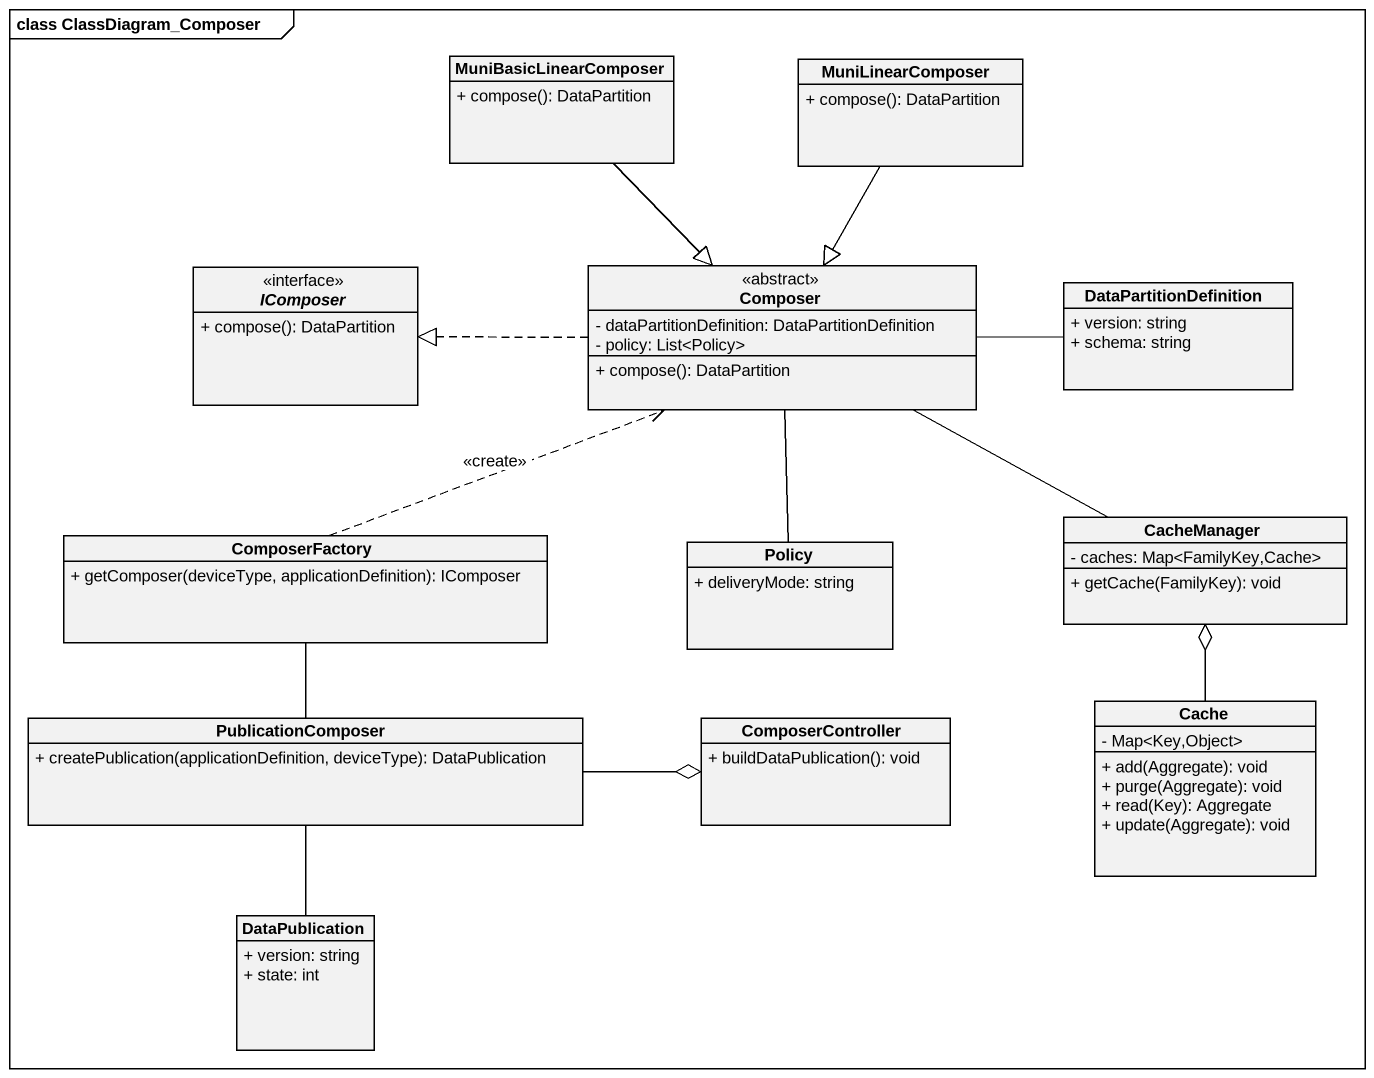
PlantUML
@startuml
mainframe class ClassDiagram_Composer
hide circle
hide empty members
skinparam classAttributeIconSize 0
class MuniBasicLinearComposer {
  + compose(): DataPartition
}
class MuniLinearComposer {
  + compose(): DataPartition
}
interface IComposer <<interface>> {
  + compose(): DataPartition
}
class Composer <<abstract>> {
  - dataPartitionDefinition: DataPartitionDefinition
  - policy: List<Policy>
  + compose(): DataPartition
}
class DataPartitionDefinition {
  + version: string
  + schema: string
}
class ComposerFactory {
  + getComposer(deviceType, applicationDefinition): IComposer
}
class Policy {
  + deliveryMode: string
}
class CacheManager {
  - caches: Map<FamilyKey,Cache>
  + getCache(FamilyKey): void
}
class Cache {
  - Map<Key,Object>
  + add(Aggregate): void
  + purge(Aggregate): void
  + read(Key): Aggregate
  + update(Aggregate): void
}
class PublicationComposer {
  + createPublication(applicationDefinition, deviceType): DataPublication
}
class ComposerController {
  + buildDataPublication(): void
}
class DataPublication {
  + version: string
  + state: int
}
MuniBasicLinearComposer --|> Composer
MuniLinearComposer --|> Composer
Composer .left.|> IComposer
Composer -right- CacheManager
DataPartitionDefinition -left- Composer
ComposerFactory .right.> Composer : <<create>>
Policy -up- Composer
Cache -up-o CacheManager
PublicationComposer -up- ComposerFactory
PublicationComposer -right-o ComposerController
DataPublication -up- PublicationComposer
@enduml
